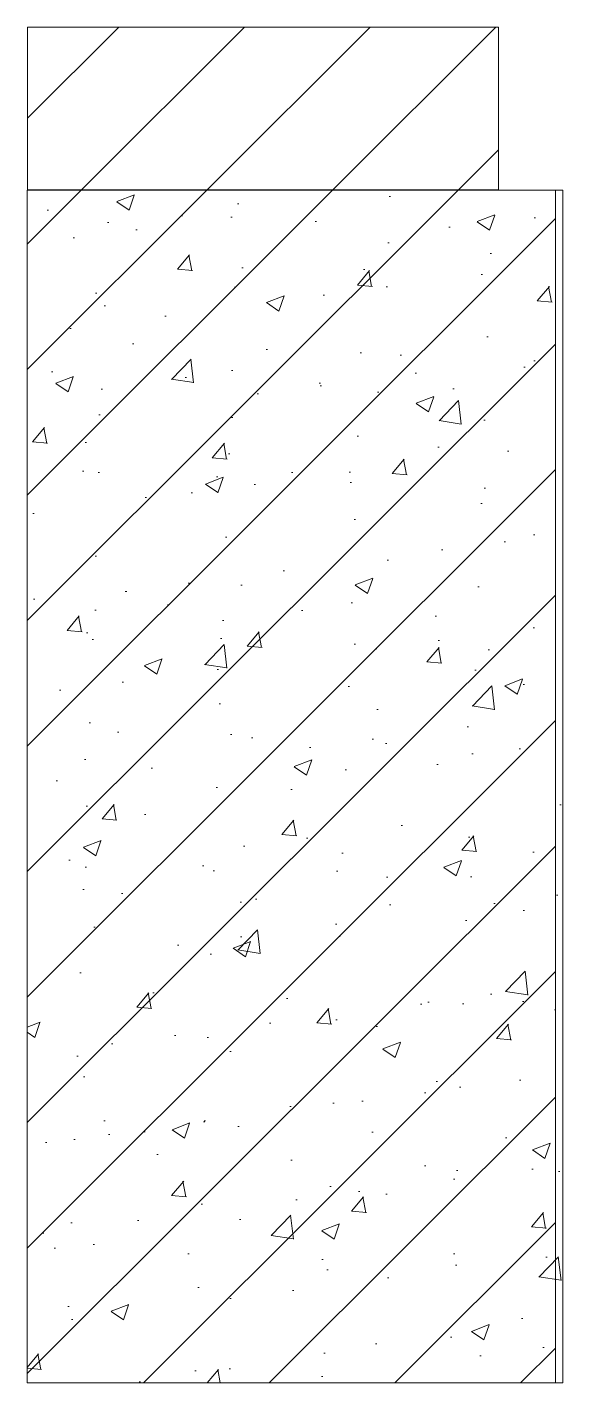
# Model space of a CAD drawing. Header units: millimetres. Extents: x 2336463 to 2579121, y 595385 to 778077.
# Drawn here: x 2444439 to 2444981, y 699631 to 701006 of the extents above; entities that cross this region are included whole.
import ezdxf

# ---------------------------------------------------------------- set-up
doc = ezdxf.new("R2010")
doc.units = ezdxf.units.MM
doc.header["$MEASUREMENT"] = 0
doc.layers.add('сит план', color=7, linetype='Continuous')
doc.layers.add('сит план_Ном._пера__1', color=7, linetype='Continuous', lineweight=13)
doc.layers.add('сит план_Ном._пера__87', color=7, linetype='Continuous', lineweight=20, true_color=0x6a6a6a)
pattern_1 = [(45, (2086872.015, 585813.69), (-63.639609, 63.639609), [])]

# ---------------------------------------------------------------- blocks, each defined once
blk = doc.blocks.new('Стена_773', base_point=(2444439.2, 701006.5))
at = {"layer": 'сит план_Ном._пера__87', "linetype": 'Continuous', "lineweight": 20, "true_color": 0x6a6a6a}
h = blk.add_hatch(dxfattribs=at)
h.set_pattern_fill('Блоки_Бетонные_Эффективные', color=251, style=0, pattern_type=2)
h.set_pattern_definition(pattern_1)
h.paths.add_polyline_path([(2444439.2, 701006.5), (2444439.2, 700841.5), (2444916.2, 700841.5), (2444916.2, 701006.5)])
at = {"layer": 'сит план_Ном._пера__1', "color": 7, "linetype": 'Continuous', "lineweight": 13, "flags": 128}
for points in [[(2444439.2, 701006.5), (2444439.2, 700841.5)], [(2444916.2, 701006.5), (2444439.2, 701006.5)], [(2444916.2, 700841.5), (2444916.2, 701006.5)], [(2444439.2, 700841.5), (2444916.2, 700841.5)]]:
    blk.add_lwpolyline(points, dxfattribs=at)
blk = doc.blocks.new('Стена_774', base_point=(2444438.9, 700841.2))
at = {"layer": 'сит план_Ном._пера__87', "linetype": 'Continuous', "lineweight": 20, "true_color": 0x6a6a6a}
h = blk.add_hatch(dxfattribs=at)
h.set_pattern_fill('Блоки_Бетонные_Эффективные', color=251, style=0, pattern_type=2)
h.set_pattern_definition(pattern_1)
h.paths.add_polyline_path([(2444438.9, 700841.2), (2444438.9, 699631.4), (2444973.9, 699631.4), (2444973.9, 700841.2)])
at = {"layer": 'сит план_Ном._пера__1', "color": 7, "linetype": 'Continuous', "lineweight": 13, "flags": 128}
for points in [[(2444438.9, 700841.2), (2444438.9, 699631.4)], [(2444973.9, 700841.2), (2444438.9, 700841.2)], [(2444973.9, 699631.4), (2444973.9, 700841.2)], [(2444438.9, 699631.4), (2444973.9, 699631.4)]]:
    blk.add_lwpolyline(points, dxfattribs=at)

msp = doc.modelspace()

# ---------------------------------------------------------------- hatches: boundary and pattern name
at = {"layer": 'сит план_Ном._пера__1', "linetype": 'Continuous', "lineweight": 13}
h = msp.add_hatch(dxfattribs=at)
h.set_pattern_fill('AR_CONC', style=0, pattern_type=2)
h.set_pattern_definition([(50, (2086872.01, 585813.69), (-182.18467, 15.939086), [19.05, -209.55]), (355, (2086872.01, 585813.69), (-35.24342, 191.056845), [15.24, -167.64058]), (100.451445, (2086887.2, 585812.36), (146.94125, 175.11775), [16.19001, -178.090245]), (46.1842, (2086872.01, 585864.49), (-271.07904, 42.04233), [28.575, -314.325]), (96.63556, (2086894.6, 585860.98), (237.40413, 247.42612), [24.28502, -267.1356]), (351.18415, (2086872.01, 585864.49), (237.40413, 247.42612), [22.85997, -251.45973]), (21, (2086897.41, 585851.79), (-151.61439, 102.2652), [19.05, -209.55]), (326, (2086897.41, 585851.79), (61.80203, 184.18797), [15.24, -167.64]), (71.451445, (2086910.05, 585843.26), (213.41642, 81.92277), [16.19001, -178.08994]), (37.5, (2086872.015, 585813.686), (3.088603, 84.555039), [0, -165.608, 0, -170.18, 0, -168.275]), (7.5, (2086872.015, 585813.69), (66.819663, 100.180575), [0, -97.028, 0, -161.798, 0, -64.135]), (327.5, (2086815.37, 585813.686), (-135.590595, 5.728744), [0, -63.5, 0, -198.12, 0, -262.89]), (317.5, (2086789.97, 585813.69), (148.12918, 25.42649), [0, -82.55, 0, -131.572, 0, -186.69])])
h.paths.add_polyline_path([(2444981.4, 700841.2), (2444438.9, 700841.2), (2444438.9, 699631.4), (2444981.4, 699631.4)])

# ---------------------------------------------------------------- linework, layer by layer
at = {"layer": 'сит план_Ном._пера__1', "color": 7, "linetype": 'Continuous', "lineweight": 13, "flags": 128}
msp.add_lwpolyline([(2444981.4, 700841.2), (2444438.9, 700841.2), (2444438.9, 699631.4), (2444981.4, 699631.4)], close=True, dxfattribs=at)

# ---------------------------------------------------------------- block references
at = {"layer": 'сит план', "color": 7, "lineweight": 13}
for name, p in [('Стена_773', (2444439.2, 701006.5)), ('Стена_774', (2444438.9, 700841.2))]:
    msp.add_blockref(name, p, dxfattribs=at)

doc.saveas('drawing.dxf')
